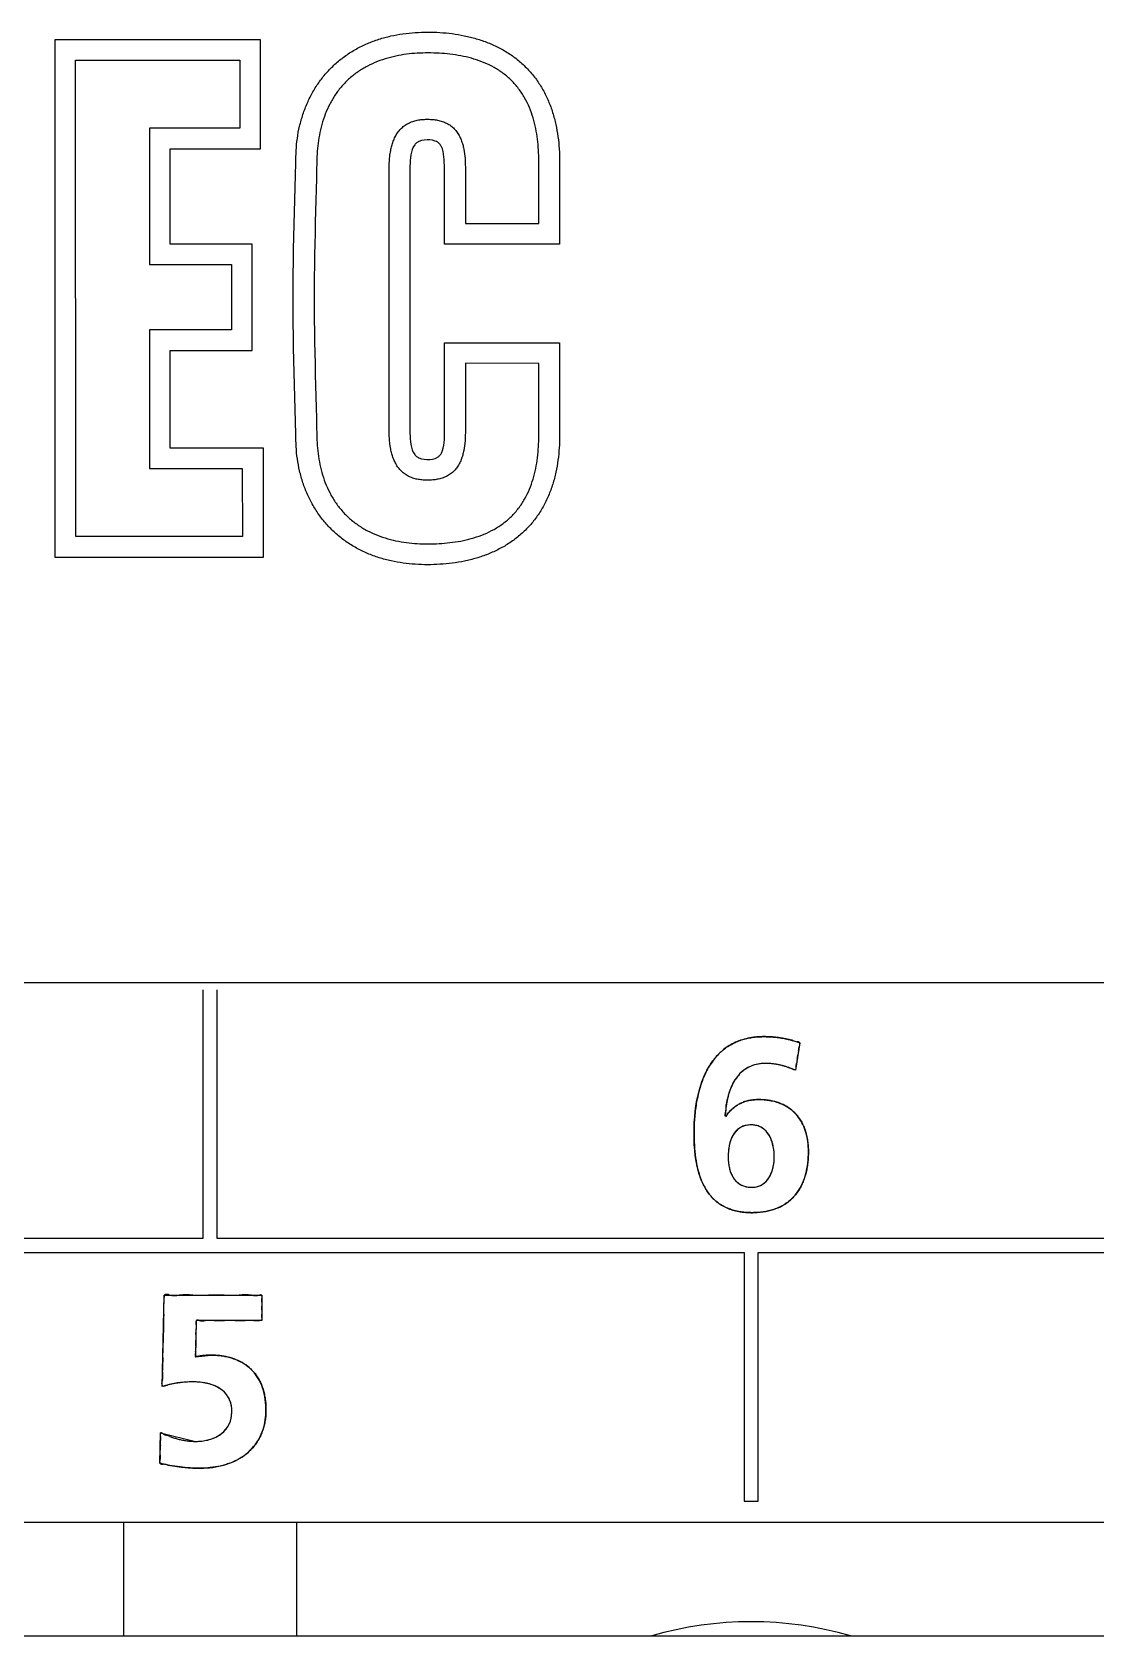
# Model space of a CAD drawing. Header units: millimetres. Extents: x -11 to 5160, y -11 to 2043.
# Drawn here: x 4006.626 to 4007.895, y 1239.033 to 1240.946 of the extents above; entities that cross this region are included whole.
import ezdxf

# ---------------------------------------------------------------- set-up
doc = ezdxf.new("R2010")
doc.units = ezdxf.units.MM

# ---------------------------------------------------------------- blocks, each defined once
blk = doc.blocks.new('FX5U-32MT ES PLC')
at = {"color": 7, "linetype": 'Continuous'}
for p, q in [((77.34482, -19.05662), (75.89581, -19.05593)), ((75.89581, -19.05593), (75.89581, -22.70015)), ((77.34482, -19.8235), (77.34482, -19.05662)), ((76.04258, -19.20062), (77.19875, -19.19924)), ((76.04395, -22.55615), (76.04258, -19.20062)), ((77.19875, -19.19924), (77.19875, -19.6788)), ((77.19875, -19.6788), (76.56279, -19.6788)), ((76.56279, -19.6788), (76.56279, -20.63861)), ((76.70886, -20.49529), (76.70886, -19.8235)), ((76.70886, -19.8235), (77.34482, -19.8235)), ((78.25019, -21.80374), (78.25019, -19.97026)), ((78.39695, -19.98335), (78.39695, -21.78927)), ((78.64156, -19.9799), (78.64018, -19.97784)), ((78.64156, -20.49529), (78.64156, -19.9799)), ((78.78763, -19.96061), (78.78763, -20.35128)), ((79.30439, -20.3506), (79.30439, -19.90962)), ((79.45115, -19.91238), (79.45115, -20.49529)), ((78.78763, -20.35128), (79.30439, -20.3506)), ((77.28694, -20.49529), (76.70886, -20.49529)), ((77.28694, -21.24425), (77.28694, -20.49529)), ((79.45115, -20.49529), (78.64156, -20.49529)), ((76.56279, -20.63861), (77.14018, -20.63929)), ((77.14018, -20.63929), (77.14018, -21.10025)), ((77.14018, -21.10025), (76.56279, -21.10025)), ((76.56279, -21.10025), (76.56279, -22.07659)), ((78.64156, -21.79754), (78.64156, -21.19051)), ((78.64156, -21.19051), (79.45115, -21.19051)), ((79.45115, -21.19051), (79.45115, -21.8437)), ((76.70886, -21.24563), (76.71161, -21.24425)), ((76.70886, -21.93258), (76.70886, -21.24563)), ((76.71161, -21.24425), (77.28694, -21.24425)), ((79.30439, -21.33589), (78.78763, -21.33451)), ((78.78763, -21.33451), (78.78763, -21.81476)), ((79.30439, -21.84646), (79.30439, -21.33589)), ((77.3648, -21.93396), (76.70886, -21.93258)), ((77.36549, -22.70015), (77.3648, -21.93396)), ((76.56279, -22.07659), (77.21666, -22.07659)), ((77.21666, -22.07659), (77.21804, -22.55615)), ((77.21804, -22.55615), (76.04395, -22.55615)), ((75.89581, -22.70015), (77.36549, -22.70015)), ((102.45, -25.7), (32.5, -25.7)), ((76.9396, -25.74969), (76.9396, -27.49945)), ((77.0395, -27.49945), (77.0395, -25.74969)), ((81.14296, -26.12141), (81.11195, -26.31537)), ((76.9396, -27.49945), (69.51989, -27.49945)), ((84.45955, -27.49945), (77.0395, -27.49945)), ((73.22957, -27.59936), (80.74987, -27.59936)), ((80.74987, -27.59936), (80.74987, -29.34947)), ((80.84978, -29.34947), (80.84978, -27.59936)), ((80.84978, -27.59936), (84.45955, -27.59936)), ((76.65331, -28.54297), (76.66537, -27.89908)), ((76.66537, -27.89908), (77.35404, -27.89908)), ((77.35404, -27.89908), (77.35404, -28.07754)), ((76.89205, -28.07754), (76.88689, -28.33351)), ((77.35404, -28.07754), (76.89205, -28.07754)), ((77.35404, -28.07754), (77.35404, -28.071602)), ((76.88689, -28.33351), (76.99678, -28.32145)), ((76.63643, -29.08385), (76.64125, -28.86922)), ((76.64125, -28.86922), (76.88689, -28.92951)), ((80.74987, -29.34947), (80.84978, -29.34947)), ((147.9, -29.5), (37.65, -29.5)), ((76.38002, -29.49999), (76.38002, -30.29998)), ((77.60001, -30.29998), (77.60001, -29.49999)), ((38.05, -30.3), (147.5, -30.3))]:
    blk.add_line(p, q, dxfattribs=at)
for points in [[(79.45115, -21.8437, -0.018585), (79.448581, -21.930485, -0.01779), (79.439711, -22.016896, -0.018773), (79.424657, -22.10248, -0.022205), (79.402659, -22.186509, -0.0249), (79.372823, -22.268073, -0.027165), (79.334677, -22.346095, -0.028838), (79.288042, -22.419358, -0.030145), (79.23309, -22.486596, -0.030084), (79.170462, -22.546752, -0.029066), (79.101143, -22.599063, -0.027507), (79.026356, -22.643212, -0.025204), (78.947332, -22.679252, -0.022946), (78.865202, -22.707524, -0.0207), (78.780915, -22.728536, -0.018506), (78.695236, -22.742882, -0.016676), (78.608766, -22.751195, -0.01573), (78.521937, -22.753892, -0.016255), (78.435099, -22.751121, -0.018257), (78.349492, -22.742453, -0.020322), (78.264003, -22.727052, -0.022034), (78.180127, -22.704478, -0.023721), (78.098665, -22.674334, -0.025471), (78.020565, -22.636337, -0.026634), (77.946843, -22.590424, -0.027528), (77.878535, -22.536792, -0.027904), (77.816576, -22.475938, -0.027501), (77.76174, -22.408595, -0.026879), (77.714541, -22.335686, -0.025888), (77.675278, -22.258215, -0.024101), (77.643981, -22.177211, -0.022248), (77.620272, -22.093626, -0.023195), (77.604224, -22.008242, -0.019877), (77.595911, -21.921807, -0.008911), (77.592581, -21.83498), (77.590885, -21.7481), (77.588947, -21.661235), (77.586763, -21.574371), (77.584506, -21.487511), (77.582249, -21.40065), (77.580138, -21.313785), (77.578294, -21.226915), (77.576829, -21.140773), (77.575771, -21.05389), (77.57515, -20.967002), (77.57495, -20.88045), (77.57515, -20.79356), (77.575769, -20.706672), (77.576821, -20.619789), (77.578306, -20.532194), (77.580146, -20.445323), (77.582253, -20.358459), (77.584506, -20.271598), (77.58676, -20.184737), (77.588942, -20.097873), (77.590881, -20.011005), (77.592575, -19.924144, -0.008842), (77.59589, -19.837291, -0.019752), (77.604156, -19.750821, -0.023089), (77.620108, -19.665467, -0.022126), (77.643692, -19.581856, -0.023951), (77.674832, -19.500769, -0.025739), (77.713888, -19.423201, -0.026732), (77.760849, -19.350143, -0.027383), (77.815434, -19.282592, -0.027829), (77.877138, -19.221482, -0.02749), (77.94521, -19.167551, -0.026656), (78.018728, -19.121314, -0.025722), (78.097274, -19.082724, -0.023803), (78.178635, -19.052322, -0.02214), (78.26245, -19.029512, -0.020443), (78.347905, -19.013908, -0.018544), (78.434313, -19.005028, -0.016331), (78.521141, -19.002188, -0.015755), (78.607984, -19.004834, -0.016672), (78.694462, -19.0131, -0.018498), (78.780147, -19.027397, -0.020706), (78.864445, -19.048358, -0.022953), (78.946589, -19.076585, -0.025211), (79.025632, -19.112582, -0.027513), (79.100441, -19.156691, -0.029065), (79.169785, -19.208968, -0.030079), (79.232443, -19.26909, -0.030124), (79.287433, -19.336297, -0.028811), (79.334112, -19.409523, -0.027134), (79.372321, -19.487518, -0.024866), (79.402235, -19.569064, -0.02217), (79.424315, -19.653046, -0.018744), (79.439465, -19.738581, -0.017752), (79.448455, -19.82503, -0.018659), (79.45115, -19.91238)], [(79.30439, -19.90962, 0.018226), (79.302674, -19.832901, 0.017128), (79.29554, -19.756455, 0.018089), (79.283165, -19.680646, 0.022701), (79.264665, -19.606132, 0.026695), (79.238882, -19.533832, 0.030286), (79.205053, -19.464934, 0.033097), (79.16278, -19.400874, 0.035044), (79.112155, -19.343202, 0.034786), (79.054001, -19.29313, 0.032404), (78.989635, -19.251327, 0.029226), (78.920598, -19.217778, 0.025353), (78.848307, -19.191935, 0.021804), (78.773899, -19.173009, 0.018471), (78.698204, -19.160124, 0.015331), (78.621806, -19.152375, 0.014086), (78.545089, -19.149097, 0.014078), (78.4683, -19.150086, 0.017143), (78.39173, -19.155857, 0.019743), (78.315808, -19.167283, 0.021829), (78.241096, -19.184971, 0.024484), (78.168342, -19.20948, 0.027152), (78.098514, -19.241366, 0.029593), (78.032751, -19.280947, 0.03108), (77.97227, -19.328201, 0.031707), (77.918222, -19.382691, 0.031232), (77.871439, -19.443536, 0.029353), (77.832357, -19.509601, 0.026925), (77.800974, -19.579648, 0.023798), (77.776831, -19.65253, 0.021781), (77.7594, -19.727313, 0.019751), (77.748263, -19.803275, 0.014359), (77.742349, -19.879833, 0.008324), (77.739945, -19.956601), (77.738755, -20.033393), (77.736974, -20.110172), (77.735008, -20.186949), (77.732956, -20.263723), (77.730844, -20.340496), (77.728801, -20.41727), (77.726927, -20.494048), (77.725315, -20.570833), (77.724033, -20.647623), (77.723116, -20.724419), (77.722575, -20.801219), (77.7224, -20.8777), (77.722576, -20.954501), (77.723118, -21.031301), (77.724035, -21.108096), (77.725316, -21.184887), (77.726925, -21.261672), (77.728795, -21.33845), (77.730834, -21.415225), (77.732943, -21.491997), (77.734995, -21.568771), (77.73696, -21.645547), (77.738745, -21.72233), (77.739938, -21.799113, 0.008283), (77.742331, -21.875876, 0.014334), (77.748224, -21.952451, 0.019733), (77.759333, -22.028415, 0.021769), (77.77673, -22.10319, 0.023785), (77.80084, -22.176086, 0.026912), (77.832191, -22.246157, 0.029343), (77.871236, -22.312242, 0.031228), (77.917984, -22.373116, 0.031705), (77.972001, -22.42764, 0.031086), (78.032454, -22.474929, 0.029603), (78.098196, -22.514547, 0.027164), (78.168009, -22.546469, 0.024496), (78.24075, -22.571011, 0.02184), (78.315457, -22.58873, 0.019754), (78.391381, -22.600185, 0.017157), (78.467943, -22.605979, 0.014089), (78.544731, -22.606989, 0.014083), (78.621452, -22.60373, 0.015319), (78.697852, -22.596003, 0.018456), (78.77355, -22.583144, 0.021787), (78.847964, -22.564249, 0.025335), (78.920265, -22.538441, 0.029206), (78.989319, -22.50493, 0.03239), (79.05371, -22.463168, 0.034782), (79.111895, -22.413135, 0.035043), (79.162558, -22.355498, 0.033107), (79.204867, -22.291473, 0.030304), (79.238738, -22.222593, 0.026715), (79.264561, -22.150297, 0.022715), (79.283087, -22.07582, 0.018105), (79.295487, -22.000042, 0.017133), (79.302652, -21.923548, 0.01831), (79.30439, -21.84646)], [(78.25019, -19.97026), (78.250698, -19.936543), (78.252723, -19.902876), (78.256247, -19.86933), (78.261621, -19.836037, -0.01897), (78.269272, -19.803195, -0.022859), (78.27963, -19.771106, -0.028108), (78.293193, -19.740243, -0.033601), (78.310445, -19.711287, -0.038587), (78.331697, -19.685134, -0.041854), (78.356865, -19.662737, -0.041144), (78.38539, -19.644806, -0.037215), (78.416383, -19.631574, -0.032166), (78.448919, -19.622762, -0.026939), (78.482586, -19.617798, -0.021344), (78.516261, -19.616118, -0.019755), (78.549974, -19.617111, -0.02369), (78.583462, -19.621023, -0.02939), (78.616348, -19.628438, -0.035605), (78.647985, -19.640059, -0.041298), (78.677457, -19.656387, -0.043597), (78.703741, -19.67746, -0.041651), (78.726031, -19.702725, -0.03694), (78.744067, -19.731192, -0.030667), (78.758112, -19.761835, -0.024596), (78.768697, -19.793849, -0.019952), (78.776409, -19.826679), (78.781746, -19.859976), (78.785193, -19.893525), (78.787156, -19.927202), (78.78763, -19.96061)], [(78.64018, -19.97784), (78.640157, -19.958467), (78.63982, -19.939097), (78.639208, -19.919732), (78.638223, -19.900384), (78.63667, -19.881073), (78.634295, -19.861848), (78.630766, -19.842803), (78.625536, -19.824159), (78.617836, -19.806406, 0.057812), (78.606815, -19.790522, 0.065818), (78.592136, -19.77787, 0.057894), (78.574797, -19.769328), (78.55609, -19.764377), (78.536869, -19.76203), (78.517508, -19.761491), (78.498165, -19.762478), (78.479062, -19.765618), (78.460532, -19.771909, 0.061293), (78.444029, -19.781965, 0.060884), (78.430473, -19.795739), (78.420256, -19.812165), (78.412888, -19.830066), (78.407636, -19.848707), (78.403906, -19.867716), (78.401271, -19.886908), (78.399454, -19.906196), (78.398237, -19.92553), (78.397416, -19.945799), (78.39699, -19.965169), (78.39695, -19.98335)], [(78.78763, -21.81476), (78.787145, -21.848482), (78.785167, -21.882157), (78.781699, -21.915713), (78.77633, -21.94901, -0.020085), (78.768572, -21.981831, -0.024796), (78.757921, -22.013826, -0.030921), (78.743784, -22.044432, -0.037235), (78.72563, -22.07283, -0.041877), (78.703208, -22.097985, -0.043638), (78.676802, -22.118909, -0.041192), (78.647236, -22.135072, -0.035399), (78.615537, -22.146537, -0.029124), (78.582618, -22.153822, -0.02347), (78.549115, -22.157635, -0.019592), (78.515402, -22.158554, -0.021467), (78.481718, -22.156799, -0.026048), (78.449231, -22.151981, -0.032142), (78.416682, -22.143203, -0.037208), (78.385668, -22.130004, -0.041171), (78.357119, -22.112102, -0.041881), (78.331924, -22.089729, -0.038612), (78.310646, -22.063592, -0.033629), (78.29337, -22.034647, -0.028121), (78.279783, -22.003789, -0.022864), (78.269401, -21.971701, -0.018964), (78.261726, -21.938858), (78.256329, -21.905566), (78.252781, -21.872023), (78.250728, -21.838346), (78.25019, -21.80374)], [(78.39695, -21.78927), (78.397006, -21.808664), (78.397454, -21.828053), (78.398252, -21.847433), (78.399474, -21.86679), (78.401393, -21.886954), (78.40407, -21.906161), (78.407847, -21.925182), (78.41315, -21.94383), (78.420568, -21.961733), (78.430822, -21.978164, 0.060332), (78.444395, -21.991956, 0.061029), (78.460901, -22.002045), (78.478842, -22.008228), (78.49795, -22.011465), (78.517309, -22.012495), (78.536695, -22.011988), (78.555947, -22.009712), (78.574714, -22.004904, 0.057573), (78.592434, -21.996419, 0.065146), (78.60725, -21.983986, 0.058215), (78.618496, -21.96824), (78.626401, -21.950554), (78.631792, -21.931931), (78.63544, -21.912886), (78.637903, -21.893649), (78.63952, -21.874322), (78.640549, -21.854955), (78.641189, -21.835569), (78.641539, -21.816176), (78.64156, -21.79754)], [(80.62103, -26.64162, -0.029701), (80.644859, -26.610734, -0.035033), (80.672408, -26.583128, -0.039591), (80.70376, -26.559946, -0.040387), (80.73784, -26.542386, -0.038487), (80.774888, -26.530222, -0.032995), (80.813306, -26.523475, -0.026745), (80.85288, -26.52139, -0.020626), (80.89187, -26.522849, -0.021988), (80.930599, -26.527618, -0.025038), (80.968709, -26.535985, -0.028321), (81.005702, -26.548371, -0.031134), (81.040962, -26.565054, -0.033504), (81.07414, -26.586378, -0.034118), (81.103789, -26.611719, -0.033927), (81.129719, -26.640855, -0.032241), (81.151582, -26.673157, -0.029705), (81.169281, -26.707921, -0.026869), (81.182937, -26.744466, -0.024391), (81.193027, -26.783147, -0.021541), (81.199376, -26.821649, -0.018658), (81.20259, -26.860536, -0.014917), (81.203191, -26.899559, -0.014384), (81.201538, -26.938551, -0.014792), (81.197618, -26.977381, -0.016913), (81.191257, -27.015885, -0.019385), (81.182121, -27.053823, -0.021829), (81.169895, -27.090878, -0.024378), (81.154304, -27.126646, -0.027114), (81.135123, -27.160618, -0.029181), (81.112244, -27.192215, -0.030793), (81.085738, -27.220834, -0.031162), (81.055902, -27.245962, -0.030164), (81.023203, -27.267233, -0.028559), (80.988233, -27.284523, -0.025932), (80.951586, -27.297909, -0.023243), (80.913796, -27.307628, -0.02036), (80.875301, -27.314022, -0.018146), (80.83644, -27.317444, -0.016232), (80.797422, -27.318189, -0.017636), (80.758432, -27.316344, -0.020698), (80.719712, -27.311522, -0.023661), (80.681572, -27.303284, -0.026601), (80.644453, -27.291266, -0.029266), (80.608916, -27.27517, -0.030679), (80.575557, -27.254945, -0.031352), (80.544982, -27.230723, -0.030113), (80.517515, -27.202849, -0.027982), (80.49356, -27.172058, -0.025032), (80.47299, -27.138901, -0.022074), (80.455634, -27.103954, -0.01909), (80.441206, -27.067694, -0.01658), (80.429394, -27.030499, -0.014235), (80.419894, -26.992644), (80.412419, -26.954338), (80.406726, -26.915724), (80.40259, -26.876914), (80.399823, -26.83798), (80.398259, -26.798981), (80.39778, -26.76013), (80.398301, -26.721101), (80.39987, -26.682102), (80.402596, -26.642724), (80.406499, -26.603889), (80.411775, -26.564609), (80.418357, -26.526138), (80.426432, -26.487953), (80.435915, -26.450899), (80.447334, -26.413578, -0.013593), (80.460669, -26.376901, -0.015072), (80.476079, -26.341046, -0.016753), (80.493737, -26.306246, -0.018466), (80.5138, -26.272775, -0.020274), (80.536391, -26.240958, -0.022131), (80.561595, -26.211172, -0.023358), (80.589402, -26.183797, -0.024718), (80.619704, -26.159221, -0.024821), (80.652298, -26.137778, -0.024597), (80.68685, -26.11965, -0.023919), (80.722996, -26.104976, -0.022349), (80.760351, -26.0937, -0.020939), (80.798546, -26.085694, -0.018756), (80.837262, -26.080746, -0.016511), (80.876237, -26.078538, -0.013924), (80.915266, -26.078722), (80.954236, -26.080868, -0.013224), (80.993558, -26.085074, -0.013409), (81.032088, -26.09129, -0.013452), (81.070228, -26.099568, -0.01323), (81.107872, -26.109871), (81.14296, -26.12141)], [(76.99678, -28.32145, -0.017438), (77.032388, -28.322622, -0.017233), (77.067837, -28.326251, -0.01873), (77.102932, -28.332412, -0.020437), (77.137435, -28.341298, -0.022437), (77.171242, -28.353172, -0.024419), (77.203603, -28.368068, -0.026404), (77.234281, -28.386175, -0.028227), (77.2628, -28.407516, -0.028999), (77.288692, -28.431979, -0.029334), (77.311547, -28.459296, -0.028208), (77.33112, -28.489058, -0.026645), (77.347302, -28.520792, -0.024458), (77.360167, -28.554015, -0.021909), (77.369889, -28.588285, -0.018983), (77.376781, -28.623243, -0.017091), (77.38116, -28.658607, -0.01631), (77.383169, -28.694181), (77.382917, -28.729261, -0.018765), (77.380222, -28.764795, -0.021499), (77.374663, -28.799982, -0.022062), (77.366061, -28.834555, -0.022785), (77.3544, -28.868223, -0.023798), (77.33966, -28.900657, -0.024389), (77.32186, -28.931517, -0.02475), (77.30112, -28.960483, -0.024535), (77.277626, -28.987264, -0.023599), (77.252368, -29.011004, -0.023304), (77.224236, -29.032864, -0.022343), (77.194226, -29.052067, -0.020959), (77.162667, -29.068604, -0.019634), (77.129869, -29.082527, -0.018141), (77.096112, -29.093936, -0.016751), (77.061643, -29.102965), (77.026663, -29.109758), (76.991339, -29.114472), (76.955809, -29.117263), (76.920184, -29.118288), (76.88455, -29.117735), (76.848959, -29.115896), (76.813441, -29.112962), (76.778018, -29.10905), (76.74229, -29.104163), (76.707115, -29.09843), (76.672104, -29.091768), (76.63643, -29.08385)]]:
    blk.add_lwpolyline(points, format="xyb", dxfattribs=at)
for points in [[(81.11195, -26.31537), (81.089182, -26.305832), (81.066124, -26.297018), (81.042317, -26.288976), (81.018596, -26.282147), (80.994565, -26.276513), (80.970267, -26.272168), (80.945767, -26.269165), (80.92114, -26.267503), (80.896465, -26.267216), (80.871826, -26.268648), (80.847389, -26.272095), (80.823385, -26.277815), (80.800074, -26.285912), (80.77775, -26.296423), (80.75668, -26.309267), (80.737108, -26.324292), (80.719186, -26.341255), (80.702988, -26.359873), (80.688513, -26.379861), (80.675699, -26.400955), (80.66446, -26.422929), (80.654683, -26.445593), (80.64626, -26.468795), (80.639083, -26.492413), (80.633057, -26.51635), (80.628099, -26.540532), (80.624131, -26.564894), (80.621074, -26.589389), (80.618878, -26.613979), (80.61758, -26.63818)], [(76.88689, -28.92951), (76.908678, -28.928927), (76.930402, -28.927101), (76.951983, -28.924021), (76.973329, -28.919602), (76.994326, -28.91375), (77.014836, -28.906371), (77.034679, -28.897355), (77.053636, -28.8866), (77.070668, -28.874629), (77.087081, -28.860296), (77.101726, -28.844161), (77.114315, -28.826378), (77.124628, -28.807184), (77.132562, -28.786891), (77.138145, -28.765825), (77.141506, -28.744298), (77.142824, -28.722546), (77.142262, -28.70075), (77.139686, -28.679109), (77.134839, -28.657864), (77.127464, -28.637108), (77.117646, -28.617657), (77.105417, -28.599625), (77.090994, -28.583292), (77.074712, -28.568811), (77.056948, -28.556232), (77.037997, -28.545466), (77.018169, -28.536414), (76.997693, -28.528938), (76.977426, -28.523071), (76.956156, -28.518296), (76.934652, -28.514711), (76.912994, -28.512228), (76.891241, -28.510776), (76.869446, -28.510246), (76.847645, -28.510503), (76.825862, -28.511394), (76.804114, -28.51293), (76.782423, -28.51513), (76.760812, -28.518006), (76.739303, -28.521563), (76.717917, -28.525802), (76.696677, -28.530718), (76.675601, -28.536299), (76.654708, -28.542528)]]:
    blk.add_lwpolyline(points, dxfattribs=at)
blk.add_lwpolyline([(80.63825, -26.92653), (80.638766, -26.947013), (80.640456, -26.967437), (80.643355, -26.987724), (80.64762, -27.007766), (80.653406, -27.027421), (80.660877, -27.046499), (80.670208, -27.064736), (80.681553, -27.08179), (80.694881, -27.09714), (80.710342, -27.110567), (80.727617, -27.121561), (80.746327, -27.129883), (80.76602, -27.135505), (80.786261, -27.138627), (80.80673, -27.139418), (80.82716, -27.137869), (80.847176, -27.133555), (80.866304, -27.126251), (80.88405, -27.116035), (80.900008, -27.103206), (80.913965, -27.088218), (80.925573, -27.072044), (80.93559, -27.054174), (80.943799, -27.035401), (80.950355, -27.015988), (80.955406, -26.996129), (80.959078, -26.975969), (80.96146, -26.955615), (80.962624, -26.935155), (80.962666, -26.914563), (80.961638, -26.894096), (80.959531, -26.873711), (80.956263, -26.853481), (80.951721, -26.833499), (80.945778, -26.813889), (80.938439, -26.795167), (80.929266, -26.776848), (80.918543, -26.76004), (80.905564, -26.744196), (80.89057, -26.730247), (80.87369, -26.718658), (80.85524, -26.709779), (80.835662, -26.703773), (80.81544, -26.700569), (80.794965, -26.699889), (80.774548, -26.701573), (80.754525, -26.705874), (80.735333, -26.713012), (80.717484, -26.723045), (80.701422, -26.735744), (80.687414, -26.750683), (80.675069, -26.768099), (80.665284, -26.786097), (80.65758, -26.804317), (80.651002, -26.824544), (80.646139, -26.844451), (80.642565, -26.864629), (80.640131, -26.884976), (80.638699, -26.905422)], close=True, dxfattribs=at)
for centre, radius, start, end in [((80.873563, -26.535082), 0.45567, 96.991656, 110.659795), ((80.891412, -26.682842), 0.604504, 89.009879, 96.966102), ((80.89178, -26.854148), 0.775786, 87.16342, 89.255705), ((80.891908, -26.857864), 0.779491, 85.124659, 87.186276), ((80.895178, -26.819051), 0.74054, 82.967096, 85.121567), ((80.893342, -26.831584), 0.753204, 80.836022, 82.945189), ((80.909726, -26.735984), 0.656214, 78.501136, 80.918968), ((80.788499, -27.295819), 1.229001, 76.87266, 78.165848), ((80.861777, -26.488685), 0.408824, 125.328956, 138.743309), ((80.854803, -26.481629), 0.399038, 110.847273, 125.097842), ((81.009837, -26.374807), 0.28186, 72.501019, 78.169097), ((81.14852, -25.976176), 0.140572, 247.439795, 258.908202), ((81.124744, -26.139041), 0.025132, 43.689919, 97.469809), ((70.924081, -24.590296), 10.332462, 350.828118, 351.004923), ((83.774715, -26.613158), 2.676429, 170.588197, 171.244844), ((80.491071, -26.059257), 0.65366, 349.757847, 352.075194), ((81.281683, -26.162566), 0.143801, 167.094473, 174.738568), ((81.119836, -26.122487), 0.023095, 339.833436, 1.999605), ((81.032015, -26.601708), 0.614011, 150.305809, 159.581953), ((80.917187, -26.536189), 0.481806, 138.841634, 150.309626), ((80.896931, -26.51143), 0.246087, 126.973236, 139.355911), ((80.886955, -26.499294), 0.230392, 113.310276, 126.806513), ((80.892379, -26.51364), 0.245714, 99.608334, 113.148086), ((80.903057, -26.584477), 0.317343, 89.153088, 99.374447), ((80.903736, -26.701426), 0.434276, 86.084294, 89.470744), ((80.902752, -26.723319), 0.456185, 83.038294, 86.148717), ((80.903711, -26.713774), 0.446594, 79.928271, 83.012027), ((80.901029, -26.728778), 0.461836, 77.014617, 79.926149), ((80.895026, -26.754528), 0.488276, 74.30277, 77.00716), ((80.882269, -26.799709), 0.535223, 71.860688, 74.296686), ((80.861189, -26.864044), 0.602924, 69.714756, 71.860437), ((80.815879, -26.985975), 0.733002, 67.938076, 69.696946), ((80.788472, -27.055625), 0.807846, 66.395516, 67.992036), ((-52.667581, -4.890035), 135.484341, 350.911187, 350.921854), ((118.801695, -32.276258), 38.15816, 170.893947, 170.939095), ((81.20629, -26.667207), 0.800187, 159.540048, 166.90794), ((80.988925, -26.575665), 0.358654, 149.762484, 158.629148), ((80.934745, -26.543373), 0.295586, 139.432158, 149.881516), ((81.425506, -26.719064), 1.025452, 166.860292, 172.763691), ((80.942567, -26.592352), 0.319202, 163.051875, 173.543293), ((81.17848, -26.645596), 0.560673, 159.032999, 164.875098), ((80.827283, -26.757443), 0.232921, 111.843285, 118.764671), ((80.835382, -26.77721), 0.254281, 105.438731, 111.879869), ((80.84177, -26.80112), 0.27903, 99.340959, 105.396149), ((80.848611, -26.842614), 0.321084, 93.847238, 99.343754), ((80.85407, -26.937351), 0.415975, 88.147325, 93.72182), ((80.855782, -26.977194), 0.455751, 79.826446, 88.524403), ((80.8713, -26.889285), 0.366484, 69.84905, 79.786831), ((80.889096, -26.840074), 0.314154, 58.942193, 69.80417), ((81.671267, -26.750964), 1.273274, 172.732667, 177.540668), ((80.639445, -26.627639), 0.024253, 148.145678, 205.870244), ((80.381293, -26.558647), 0.244107, 346.691308, 0.514066), ((80.618795, -26.632078), 0.00975, 282.998394, 5.570467), ((80.67843, -26.651806), 0.054042, 124.17365, 157.507746), ((80.018754, -25.957774), 0.904246, 314.103869, 315.980457), ((80.796883, -26.72268), 0.187077, 124.340894, 133.124497), ((80.843683, -26.78476), 0.264761, 119.031115, 125.124946), ((80.901654, -26.818382), 0.289093, 47.496653, 58.85622), ((80.901, -26.818385), 0.289537, 36.145138, 47.401763), ((80.881084, -26.832443), 0.313913, 25.459177, 36.073078), ((81.853834, -26.760356), 1.456076, 177.479701, 181.433959), ((80.834409, -26.866558), 0.187296, 145.936134, 155.505338), ((80.805051, -26.846764), 0.151889, 134.568255, 145.918831), ((80.791882, -26.833744), 0.133372, 121.699309, 134.462858), ((80.79064, -26.83244), 0.131611, 108.233929, 121.53785), ((80.796533, -26.852299), 0.152318, 95.612511, 108.001885), ((80.799303, -26.871126), 0.171328, 84.03868, 95.91837), ((80.80198, -26.850005), 0.150044, 71.712654, 84.21785), ((80.806526, -26.83461), 0.134001, 58.381527, 71.492877), ((80.803892, -26.838249), 0.138481, 45.834718, 58.242725), ((80.789954, -26.852276), 0.158254, 34.747653, 45.753078), ((80.761636, -26.871884), 0.192698, 25.377308, 34.739081), ((80.836018, -26.853577), 0.363688, 15.821437, 25.413413), ((80.76976, -26.872533), 0.432604, 7.262254, 15.844282), ((81.648996, -26.76841), 1.251105, 181.299998, 185.454507), ((81.312899, -26.800861), 0.913445, 185.432161, 190.964555), ((81.021374, -26.920524), 0.382903, 169.887154, 175.296836), ((80.941976, -26.906362), 0.302253, 163.331628, 169.887299), ((80.881191, -26.887972), 0.238747, 155.483633, 163.375371), ((80.719372, -26.892037), 0.239521, 17.533499, 25.400176), ((80.6674, -26.908652), 0.294084, 10.884112, 17.569595), ((80.608797, -26.92003), 0.353781, 5.140558, 10.901592), ((80.570473, -26.924009), 0.392308, 359.883087, 5.217943), ((80.533294, -26.890704), 0.669965, 353.32824, 0.294524), ((80.643026, -26.887583), 0.560224, 0.033022, 7.150674), ((81.07352, -26.847862), 0.669497, 190.912103, 198.157404), ((81.059709, -26.924812), 0.421463, 175.14322, 180.233587), ((80.990746, -26.927995), 0.352499, 179.761881, 185.497675), ((80.96124, -26.931706), 0.322775, 185.343812, 191.396585), ((80.900864, -26.943852), 0.261188, 191.401729, 198.58313), ((80.680588, -26.93666), 0.281184, 342.179209, 348.806128), ((80.640093, -26.928384), 0.322515, 348.760433, 354.667869), ((80.597529, -26.924549), 0.365251, 354.689364, 359.959085), ((80.64271, -26.904909), 0.559641, 345.715746, 353.47124), ((80.904985, -26.903513), 0.492011, 198.115511, 207.530312), ((80.855091, -26.95937), 0.212857, 198.550313, 206.990108), ((80.820653, -26.976917), 0.174207, 206.987875, 216.910274), ((80.800295, -26.992077), 0.148824, 216.950618, 228.296115), ((80.792902, -26.999968), 0.138014, 228.408168, 240.693788), ((80.806957, -27.003698), 0.136241, 302.212939, 314.492161), ((80.792361, -26.9891), 0.156884, 314.558458, 325.348054), ((80.764717, -26.969991), 0.19049, 325.347847, 334.503458), ((80.725949, -26.951373), 0.233496, 334.474787, 342.209895), ((80.826974, -26.963923), 0.36556, 325.916468, 336.454473), ((80.758313, -26.934156), 0.440396, 336.472716, 345.692274), ((80.803829, -26.956178), 0.377967, 207.538576, 219.345089), ((80.760316, -26.990848), 0.322338, 219.482898, 233.222459), ((80.794604, -26.996299), 0.142047, 240.819702, 253.266862), ((80.801787, -26.970339), 0.168977, 253.468715, 264.816918), ((80.803793, -26.964962), 0.17452, 264.320445, 275.901209), ((80.806997, -26.996879), 0.142443, 275.939319, 288.725687), ((80.81055, -27.00883), 0.129985, 288.933551, 302.07894), ((80.867372, -26.991757), 0.316484, 302.251588, 314.155528), ((80.861624, -26.986816), 0.324033, 314.276057, 325.835761), ((80.75946, -26.98959), 0.322836, 233.477865, 247.80605), ((80.782604, -26.92888), 0.387793, 248.028098, 261.234188), ((80.80392, -26.791143), 0.527169, 261.225973, 271.981792), ((80.808698, -26.78552), 0.532647, 271.447152, 280.257563), ((80.830042, -26.905449), 0.410835, 280.306814, 290.642166), ((80.85321, -26.967982), 0.344149, 290.702815, 302.133171), ((76.693808, -27.910055), 0.028648, 157.474331, 180.402188), ((76.684871, -27.930926), 0.036349, 61.175233, 118.824767), ((76.737685, -27.691761), 0.210301, 260.339817, 279.660183), ((76.820622, -28.834473), 0.936606, 87.083984, 92.916016), ((76.922867, -24.356019), 3.543482, 269.117146, 270.882854), ((77.033609, -34.713741), 6.814892, 89.527975, 90.472025), ((77.142033, -24.847188), 3.05234, 269.018575, 270.981425), ((77.237327, -28.663715), 0.765843, 86.780335, 93.219665), ((77.308678, -27.742974), 0.158657, 259.711033, 280.288967), ((77.345412, -27.914488), 0.017547, 60.545732, 118.5836), ((77.336154, -27.902979), 0.018279, 348.099272, 11.900728), ((73.082316, -27.929991), 3.582054, 358.309997, 359.543965), ((77.364647, -27.947488), 0.700476, 176.953109, 180.900852), ((77.472473, -27.915321), 0.118743, 175.85979, 184.14021), ((79.591341, -27.961822), 2.237345, 179.642066, 180.357934), ((109.347957, -28.01873), 31.993919, 179.975328, 180.024672), ((76.809672, -27.93587), 0.5445, 358.739766, 1.260234), ((68.700544, -27.990376), 8.653508, 359.903482, 0.096518), ((95.282383, -28.53262), 18.625686, 178.766111, 179.08785), ((97.73774, -28.478334), 21.079577, 178.796617, 179.057344), ((78.294296, -28.149206), 1.403497, 178.192344, 179.497962), ((76.597403, -28.088468), 0.294556, 356.795473, 0.894833), ((76.909208, -28.08195), 0.017391, 165.310769, 186.329867), ((76.902143, -28.094341), 0.019429, 59.851586, 120.148414), ((76.934094, -27.955198), 0.124339, 259.718156, 280.281844), ((76.987289, -28.646198), 0.569502, 86.879493, 93.120507), ((77.054474, -25.737974), 2.339846, 269.113956, 270.886044), ((77.128394, -37.127344), 9.049883, 89.761081, 90.238919), ((77.201796, 5.381825), 33.459384, 269.938928, 270.061072), ((77.267426, -146.965752), 118.888216, 89.985559, 90.014441), ((77.31803, 383.400346), 411.477887, 269.997126, 270.002874), ((-36.327082, -28.044082), 113.681123, 359.994166, 0.005834), ((470.810042, -28.06363), 393.456002, 179.998839, 180.001161), ((72.880945, -28.21693), 3.778161, 358.144852, 359.709109), ((75.354056, -28.206863), 1.535209, 358.0876, 359.602706), ((81.673138, -28.293069), 4.784506, 178.595205, 179.095101), ((72.166538, -28.061113), 4.724923, 358.609463, 359.080843), ((77.578572, -28.402301), 0.923602, 176.084921, 181.769041), ((76.899906, -28.326521), 0.014427, 151.999802, 205.690504), ((76.889217, -28.319579), 0.013397, 260.063559, 288.680439), ((76.802912, -28.304928), 0.085549, 350.023809, 7.666497), ((77.271275, -28.28353), 0.383708, 176.199221, 181.491085), ((76.939496, -28.555907), 0.228316, 99.119407, 101.620258), ((77.701756, -32.926469), 4.664831, 99.72533, 99.855437), ((77.004934, -28.873071), 0.551979, 98.343898, 99.508757), ((77.010626, -28.907791), 0.587157, 97.244927, 98.401735), ((77.000419, -28.828993), 0.507701, 95.813724, 97.223758), ((76.998446, -28.809463), 0.488072, 94.272448, 95.81551), ((76.996931, -28.789246), 0.467799, 92.580544, 94.271881), ((76.99708, -28.795279), 0.473832, 90.813288, 92.56571), ((76.997414, -28.834572), 0.513126, 86.483814, 90.788264), ((76.998845, -28.826205), 0.504688, 79.976879, 86.587777), ((77.01014, -28.763178), 0.440657, 72.214274, 79.996695), ((77.029007, -28.704889), 0.379391, 63.049185, 72.23854), ((76.448015, -28.461896), 0.209712, 349.330413, 8.523549), ((77.050769, -28.661842), 0.331156, 52.311634, 63.029858), ((77.065063, -28.642624), 0.307208, 40.274544, 52.230069), ((77.058184, -28.647403), 0.315547, 27.716406, 40.129133), ((76.687068, -28.520415), 0.0384, 149.148787, 208.705175), ((76.660077, -28.512409), 0.027283, 255.805493, 283.720658), ((76.626685, -28.350315), 0.192765, 281.934736, 289.084748), ((76.774856, -28.83507), 0.314337, 101.367521, 105.715776), ((76.924311, -29.501146), 0.99692, 100.880081, 102.243375), ((76.853454, -29.146009), 0.634798, 98.515166, 100.64996), ((76.865024, -29.218433), 0.708137, 96.660409, 98.573294), ((76.864174, -29.212995), 0.702637, 94.711121, 96.642976), ((76.866042, -29.234944), 0.724666, 92.834245, 94.715795), ((76.867675, -29.27053), 0.760288, 91.018916, 92.824565), ((76.866384, -29.118423), 0.608184, 88.03328, 91.152124), ((76.870693, -28.976366), 0.466063, 82.45982, 87.963312), ((76.880323, -28.906585), 0.395622, 76.16873, 82.516432), ((76.899006, -28.831474), 0.318223, 68.558401, 76.202033), ((76.923104, -28.770521), 0.25268, 59.311306, 68.592081), ((76.947905, -28.728718), 0.204073, 48.165719, 59.309158), ((76.966279, -28.7078), 0.176232, 35.298554, 48.080521), ((77.01622, -28.668642), 0.362576, 15.650553, 27.603348), ((76.903564, -28.69884), 0.479204, 5.153936, 15.493662), ((76.970642, -28.704093), 0.17053, 21.534931, 35.129093), ((76.950034, -28.711424), 0.192393, 8.305784, 21.313164), ((76.907184, -28.717869), 0.235724, 356.552487, 8.351366), ((76.85511, -28.708034), 0.528309, 356.234113, 5.674948), ((76.955626, -28.729254), 0.186097, 332.368848, 345.130517), ((76.919524, -28.720409), 0.223261, 345.314258, 357.012675), ((76.946382, -28.713571), 0.436871, 346.83197, 356.172443), ((77.38245, -28.926125), 0.742422, 177.638821, 179.7882), ((76.48273, -28.882398), 0.158475, 355.243895, 2.183126), ((76.662114, -28.873261), 0.021251, 169.038541, 188.38848), ((76.643312, -28.892677), 0.023548, 40.118794, 95.024265), ((76.705119, -28.800199), 0.08885, 240.465051, 255.641246), ((76.492821, -29.424228), 0.570609, 68.004435, 70.522325), ((76.870007, -28.458966), 0.465813, 249.455059, 252.721995), ((76.945041, -28.234573), 0.702383, 252.314003, 254.593551), ((76.897761, -28.401824), 0.528584, 254.718061, 257.891184), ((76.893141, -28.424653), 0.505293, 257.860339, 261.328586), ((76.890606, -28.572213), 0.357122, 275.072742, 281.664255), ((76.900055, -28.616714), 0.31163, 281.617161, 289.060938), ((76.916526, -28.664033), 0.261526, 289.035833, 297.718322), ((76.936238, -28.701473), 0.219214, 297.708828, 307.8582), ((76.954024, -28.724567), 0.190065, 307.897465, 319.509212), ((76.962775, -28.732504), 0.178257, 319.622895, 332.228535), ((77.01235, -28.732391), 0.368028, 325.86972, 336.550863), ((76.991936, -28.723745), 0.390197, 336.578975, 346.762843), ((77.341075, -29.055406), 0.703976, 177.540923, 179.886098), ((73.91, -28.947125), 2.728865, 358.360479, 359.066542), ((82.459481, -29.104764), 5.822079, 178.540934, 178.886087), ((73.75477, -28.875162), 2.885666, 358.384443, 359.042578), ((76.888416, -28.454433), 0.475141, 261.350384, 265.201313), ((76.886709, -28.476348), 0.45316, 265.184641, 269.404247), ((76.886539, -28.524878), 0.404631, 269.356871, 275.053782), ((77.006284, -28.723573), 0.378377, 303.949706, 314.787253), ((77.01734, -28.735297), 0.362268, 314.852563, 325.807393), ((76.659898, -29.079686), 0.023805, 167.732076, 189.694945), ((76.65327, -29.063501), 0.026291, 230.180243, 283.379067), ((76.483047, -29.060863), 0.154206, 354.878784, 2.548237), ((76.647686, -29.218839), 0.130284, 72.08875, 84.862037), ((76.763133, -28.761357), 0.341925, 257.264222, 262.347959), ((77.734345, -22.713198), 6.46746, 260.955076, 261.232585), ((76.918589, -27.953869), 1.163708, 261.597994, 263.172342), ((76.951381, -27.701303), 1.418383, 263.069992, 264.373995), ((76.93223, -27.891403), 1.227321, 264.393721, 265.899072), ((76.924757, -27.998107), 1.120357, 265.890007, 267.520047), ((76.91712, -28.181897), 0.936408, 267.500269, 269.407559), ((76.916191, -28.37669), 0.741616, 269.32373, 275.388099), ((76.930126, -28.521762), 0.595877, 275.364014, 283.975256), ((76.955455, -28.623681), 0.490858, 283.979256, 293.515452), ((76.983707, -28.689301), 0.419416, 293.553254, 303.893571), ((80.8, -32.7), 2.5, 73.739795, 106.26018)]:
    blk.add_arc(centre, radius, start, end, dxfattribs=at)
blk = doc.blocks.new('*U224')
blk.add_blockref('FX5U-32MT ES PLC', (16.848, 110))

msp = doc.modelspace()

# ---------------------------------------------------------------- block references
at = {"xscale": 0.1693510201669083, "yscale": 0.1693510201669083, "zscale": 0.1693510201669083}
msp.add_blockref('*U224', (3990.9468, 1225.5354), dxfattribs=at)

doc.saveas('drawing.dxf')
